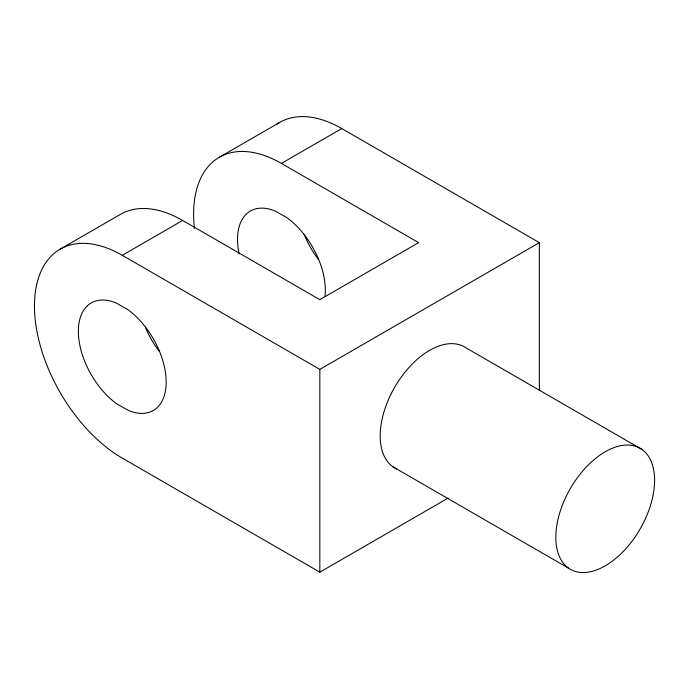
<?xml version="1.0" encoding="UTF-8"?>
<svg xmlns="http://www.w3.org/2000/svg" width="689" height="689" viewBox="0 0 689 689"><rect width="100%" height="100%" fill="white"/><g stroke="black" fill="none" stroke-linecap="round" stroke-linejoin="round"><path stroke-width="1.03" d="M60.167 249.16L120.541 214.305A124.184 71.699 60 0 1 182.628 220.454L319.834 299.672L418.619 242.64L281.413 163.422A124.184 71.699 60 0 0 194.41 228.317M219.326 157.273L279.691 122.418M448.194 498.052L319.834 572.171L122.263 458.099A124.184 71.699 60 0 1 34.45 306.011A124.184 71.699 60 0 1 122.263 255.309L182.628 220.454M281.413 163.422L341.787 128.567L539.358 242.64L539.358 390.706M122.263 255.309L319.834 369.382L539.358 242.64M641.76 449.331A69.856 40.332 -60 0 0 558.168 518.593A69.856 40.332 -60 0 0 615.716 558.46A69.856 40.332 -60 0 0 641.76 449.331L466.143 347.936A69.856 40.332 -60 0 0 394.504 387.528A69.856 40.332 -60 0 0 396.718 468.951M393.049 466.866L568.666 568.261M319.834 369.382L319.834 572.171M159.392 351.45A62.088 35.845 60 0 1 145.422 327.284M239.117 253.991A62.088 35.845 60 0 1 275.264 211.067L286.727 217.56A62.088 35.845 60 0 1 325.001 296.115M277.064 124.072A124.184 71.699 60 0 1 341.787 128.567M318.542 259.564A62.088 35.845 60 0 1 304.176 234.406M127.568 309.447L116.105 302.953A62.088 35.845 60 0 0 78.357 331.848A62.088 35.845 60 0 0 116.949 403.969L128.412 410.455A62.088 35.845 60 0 0 166.161 381.56A62.088 35.845 60 0 0 127.568 309.447"/></g></svg>
